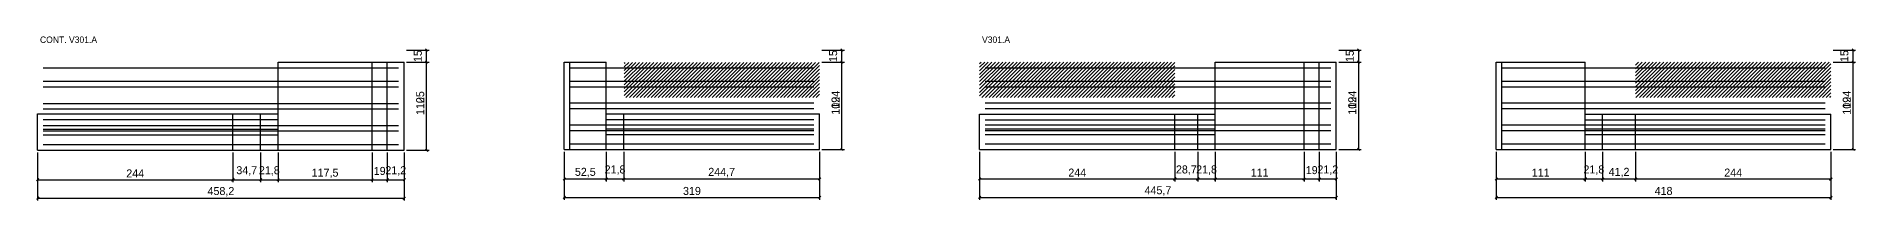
# Model space of a CAD drawing. Extents: x -2 to 4824, y -323 to -118.
# Drawn here: x -2 to 2272, y -323 to -118 of the extents above; entities that cross this region are included whole.
import ezdxf

# ---------------------------------------------------------------- set-up
doc = ezdxf.new("R2010")
doc.units = 0
for name, color, linetype in [('COTA', 241, 'Continuous'), ('NOMENCLATURA', 7, 'Continuous'), ('Painéis', 200, 'Continuous'), ('Reaproveitamento', 251, 'Continuous'), ('SARR_2.2x7', 40, 'Continuous')]:
    doc.layers.add(name, color=color, linetype=linetype)
doc.dimstyles.new('PAINEL', dxfattribs={"dimtxt": 10, "dimasz": 3, "dimexe": 3, "dimexo": 3, "dimgap": 3, "dimtad": 1, "dimblk": 'OBLIQUE', "dimblk1": 'OBLIQUE', "dimcen": 2.5, "dimclrd": 4, "dimclre": 4, "dimclrt": 240, "dimazin": 3, "dimtfac": 1, "dimtmove": 0, "dimatfit": 3})

# ---------------------------------------------------------------- blocks, each defined once
blk = doc.blocks.new('_OBLIQUE')
at = {"color": 0, "linetype": 'BYBLOCK'}
blk.add_line((-0.5, -0.5), (0.5, 0.5), dxfattribs=at)

msp = doc.modelspace()

# ---------------------------------------------------------------- hatches: boundary and pattern name
at = {"layer": 'Reaproveitamento'}
h = msp.add_hatch(dxfattribs=at)
h.set_pattern_fill('ANSI31')
h.paths.add_polyline_path([(733.2, -194.3), (977.2, -194.3), (977.2, -150.3), (733.2, -150.3)])
h = msp.add_hatch(dxfattribs=at)
h.set_pattern_fill('ANSI31')
h.paths.add_polyline_path([(1177.2, -194), (1421.2, -194), (1421.2, -150), (1177.2, -150)])
h = msp.add_hatch(dxfattribs=at)
h.set_pattern_fill('ANSI31')
h.paths.add_polyline_path([(1996.9, -194), (2240.9, -194), (2240.9, -150), (1996.9, -150)])

# ---------------------------------------------------------------- linework, layer by layer
at = {"layer": 'Painéis'}
for p, q in [((300.5, -260), (300.5, -150)), ((300.5, -150), (418, -150)), ((418, -260), (418, -150)), ((418, -150), (437, -150)), ((437, -260), (437, -150)), ((437, -150), (458.2, -150)), ((458.2, -260), (458.2, -150)), ((658.2, -150), (710.7, -150)), ((658.2, -259), (658.2, -150)), ((710.7, -259), (710.7, -150)), ((1471.7, -259), (1471.7, -150)), ((1471.7, -150), (1582.7, -150)), ((1582.7, -259), (1582.7, -150)), ((1582.7, -150), (1601.7, -150)), ((1601.7, -259), (1601.7, -150)), ((1601.7, -150), (1622.9, -150)), ((1622.9, -259), (1622.9, -150)), ((1822.9, -150), (1933.9, -150)), ((1822.9, -259), (1822.9, -150)), ((1933.9, -259), (1933.9, -150)), ((0, -214.7), (244, -214.7)), ((0, -260), (0, -214.7)), ((244, -260), (244, -214.7)), ((244, -214.7), (278.7, -214.7)), ((278.7, -260), (278.7, -214.7)), ((278.7, -214.7), (300.5, -214.7)), ((710.7, -214.7), (732.5, -214.7)), ((732.5, -259), (732.5, -214.7)), ((732.5, -214.7), (977.2, -214.7)), ((977.2, -259), (977.2, -214.7)), ((1177.2, -215), (1421.2, -215)), ((1177.2, -259), (1177.2, -215)), ((1421.2, -259), (1421.2, -215)), ((1421.2, -215), (1449.9, -215)), ((1449.9, -259), (1449.9, -215)), ((1449.9, -215), (1471.7, -215)), ((1933.9, -215), (1955.7, -215)), ((1955.7, -259), (1955.7, -215)), ((1955.7, -215), (1996.9, -215)), ((1996.9, -259), (1996.9, -215)), ((1996.9, -215), (2240.9, -215)), ((2240.9, -259), (2240.9, -215)), ((0, -260), (244, -260)), ((244, -260), (278.7, -260)), ((278.7, -260), (300.5, -260)), ((300.5, -260), (418, -260)), ((418, -260), (437, -260)), ((437, -260), (458.2, -260)), ((658.2, -259), (710.7, -259)), ((710.7, -259), (732.5, -259)), ((732.5, -259), (977.2, -259)), ((1177.2, -259), (1421.2, -259)), ((1421.2, -259), (1449.9, -259)), ((1449.9, -259), (1471.7, -259)), ((1471.7, -259), (1582.7, -259)), ((1582.7, -259), (1601.7, -259)), ((1601.7, -259), (1622.9, -259)), ((1822.9, -259), (1933.9, -259)), ((1933.9, -259), (1955.7, -259)), ((1955.7, -259), (1996.9, -259)), ((1996.9, -259), (2240.9, -259))]:
    msp.add_line(p, q, dxfattribs=at)
at = {"layer": 'SARR_2.2x7'}
for p, q in [((665.2, -259), (665.2, -150)), ((1829.9, -259), (1829.9, -150))]:
    msp.add_line(p, q, dxfattribs=at)
for points in [[(7, -157), (244, -157)], [(244, -157), (278.7, -157)], [(278.7, -157), (300.5, -157)], [(300.5, -157), (418, -157)], [(300.5, -157), (418, -157)], [(418, -157), (437, -157)], [(418, -157), (437, -157)], [(437, -157), (451.2, -157)], [(437, -157), (451.2, -157)], [(665.2, -157), (710.7, -157)], [(665.2, -157), (710.7, -157)], [(710.7, -157), (732.5, -157)], [(732.5, -157), (970.2, -157)], [(1184.2, -157), (1421.2, -157)], [(1421.2, -157), (1449.9, -157)], [(1449.9, -157), (1471.7, -157)], [(1471.7, -157), (1582.7, -157)], [(1471.7, -157), (1582.7, -157)], [(1582.7, -157), (1601.7, -157)], [(1582.7, -157), (1601.7, -157)], [(1601.7, -157), (1615.9, -157)], [(1601.7, -157), (1615.9, -157)], [(1829.9, -157), (1933.9, -157)], [(1829.9, -157), (1933.9, -157)], [(1933.9, -157), (1955.7, -157)], [(1955.7, -157), (1996.9, -157)], [(1996.9, -157), (2233.9, -157)], [(7, -174), (244, -174)], [(7, -181), (244, -181)], [(244, -174), (278.7, -174)], [(244, -181), (278.7, -181)], [(278.7, -174), (300.5, -174)], [(278.7, -181), (300.5, -181)], [(300.5, -174), (418, -174)], [(300.5, -174), (418, -174)], [(300.5, -181), (418, -181)], [(300.5, -181), (418, -181)], [(418, -174), (437, -174)], [(418, -174), (437, -174)], [(418, -181), (437, -181)], [(418, -181), (437, -181)], [(437, -174), (451.2, -174)], [(437, -174), (451.2, -174)], [(437, -181), (451.2, -181)], [(437, -181), (451.2, -181)], [(665.2, -173.75), (710.7, -173.75)], [(665.2, -173.75), (710.7, -173.75)], [(665.2, -180.75), (710.7, -180.75)], [(665.2, -180.75), (710.7, -180.75)], [(710.7, -173.75), (732.5, -173.75)], [(710.7, -180.75), (732.5, -180.75)], [(732.5, -173.75), (970.2, -173.75)], [(732.5, -180.75), (970.2, -180.75)], [(1184.2, -173.75), (1421.2, -173.75)], [(1184.2, -180.75), (1421.2, -180.75)], [(1421.2, -173.75), (1449.9, -173.75)], [(1421.2, -180.75), (1449.9, -180.75)], [(1449.9, -173.75), (1471.7, -173.75)], [(1449.9, -180.75), (1471.7, -180.75)], [(1471.7, -173.75), (1582.7, -173.75)], [(1471.7, -173.75), (1582.7, -173.75)], [(1471.7, -180.75), (1582.7, -180.75)], [(1471.7, -180.75), (1582.7, -180.75)], [(1582.7, -173.75), (1601.7, -173.75)], [(1582.7, -173.75), (1601.7, -173.75)], [(1582.7, -180.75), (1601.7, -180.75)], [(1582.7, -180.75), (1601.7, -180.75)], [(1601.7, -173.75), (1615.9, -173.75)], [(1601.7, -173.75), (1615.9, -173.75)], [(1601.7, -180.75), (1615.9, -180.75)], [(1601.7, -180.75), (1615.9, -180.75)], [(1829.9, -173.75), (1933.9, -173.75)], [(1829.9, -173.75), (1933.9, -173.75)], [(1829.9, -180.75), (1933.9, -180.75)], [(1829.9, -180.75), (1933.9, -180.75)], [(1933.9, -173.75), (1955.7, -173.75)], [(1933.9, -180.75), (1955.7, -180.75)], [(1955.7, -173.75), (1996.9, -173.75)], [(1955.7, -180.75), (1996.9, -180.75)], [(1996.9, -173.75), (2233.9, -173.75)], [(1996.9, -180.75), (2233.9, -180.75)], [(7, -201.5), (244, -201.5)], [(244, -201.5), (278.7, -201.5)], [(278.7, -201.5), (300.5, -201.5)], [(300.5, -201.5), (418, -201.5)], [(300.5, -201.5), (418, -201.5)], [(418, -201.5), (437, -201.5)], [(418, -201.5), (437, -201.5)], [(437, -201.5), (451.2, -201.5)], [(437, -201.5), (451.2, -201.5)], [(665.2, -201), (710.7, -201)], [(665.2, -201), (710.7, -201)], [(710.7, -201), (732.5, -201)], [(732.5, -201), (970.2, -201)], [(1184.2, -201), (1421.2, -201)], [(1421.2, -201), (1449.9, -201)], [(1449.9, -201), (1471.7, -201)], [(1471.7, -201), (1582.7, -201)], [(1471.7, -201), (1582.7, -201)], [(1582.7, -201), (1601.7, -201)], [(1582.7, -201), (1601.7, -201)], [(1601.7, -201), (1615.9, -201)], [(1601.7, -201), (1615.9, -201)], [(1829.9, -201), (1933.9, -201)], [(1829.9, -201), (1933.9, -201)], [(1933.9, -201), (1955.7, -201)], [(1955.7, -201), (1996.9, -201)], [(1996.9, -201), (2233.9, -201)], [(7, -208.5), (244, -208.5)], [(7, -221.7), (244, -221.7)], [(244, -208.5), (278.7, -208.5)], [(244, -221.7), (278.7, -221.7)], [(278.7, -208.5), (300.5, -208.5)], [(278.7, -221.7), (300.5, -221.7)], [(300.5, -208.5), (418, -208.5)], [(300.5, -208.5), (418, -208.5)], [(418, -208.5), (437, -208.5)], [(418, -208.5), (437, -208.5)], [(437, -208.5), (451.2, -208.5)], [(437, -208.5), (451.2, -208.5)], [(665.2, -208), (710.7, -208)], [(665.2, -208), (710.7, -208)], [(710.7, -208), (732.5, -208)], [(710.7, -221.7), (732.5, -221.7)], [(732.5, -208), (970.2, -208)], [(732.5, -221.7), (970.2, -221.7)], [(1184.2, -208), (1421.2, -208)], [(1184.2, -222), (1421.2, -222)], [(1421.2, -208), (1449.9, -208)], [(1421.2, -222), (1449.9, -222)], [(1449.9, -208), (1471.7, -208)], [(1449.9, -222), (1471.7, -222)], [(1471.7, -208), (1582.7, -208)], [(1471.7, -208), (1582.7, -208)], [(1582.7, -208), (1601.7, -208)], [(1582.7, -208), (1601.7, -208)], [(1601.7, -208), (1615.9, -208)], [(1601.7, -208), (1615.9, -208)], [(1829.9, -208), (1933.9, -208)], [(1829.9, -208), (1933.9, -208)], [(1933.9, -208), (1955.7, -208)], [(1933.9, -222), (1955.7, -222)], [(1955.7, -208), (1996.9, -208)], [(1955.7, -222), (1996.9, -222)], [(1996.9, -208), (2233.9, -208)], [(1996.9, -222), (2233.9, -222)], [(7, -229), (244, -229)], [(7, -233.85), (244, -233.85)], [(7, -236), (244, -236)], [(7, -240.85), (244, -240.85)], [(244, -229), (278.7, -229)], [(244, -233.85), (278.7, -233.85)], [(244, -236), (278.7, -236)], [(244, -240.85), (278.7, -240.85)], [(278.7, -229), (300.5, -229)], [(278.7, -233.85), (300.5, -233.85)], [(278.7, -236), (300.5, -236)], [(278.7, -240.85), (300.5, -240.85)], [(300.5, -229), (418, -229)], [(300.5, -229), (418, -229)], [(300.5, -236), (418, -236)], [(300.5, -236), (418, -236)], [(418, -229), (437, -229)], [(418, -229), (437, -229)], [(418, -236), (437, -236)], [(418, -236), (437, -236)], [(437, -229), (451.2, -229)], [(437, -229), (451.2, -229)], [(437, -236), (451.2, -236)], [(437, -236), (451.2, -236)], [(665.2, -228.25), (710.7, -228.25)], [(665.2, -228.25), (710.7, -228.25)], [(665.2, -235.25), (710.7, -235.25)], [(665.2, -235.25), (710.7, -235.25)], [(710.7, -228.25), (732.5, -228.25)], [(710.7, -233.35), (732.5, -233.35)], [(710.7, -235.25), (732.5, -235.25)], [(710.7, -240.35), (732.5, -240.35)], [(732.5, -228.25), (970.2, -228.25)], [(732.5, -233.35), (970.2, -233.35)], [(732.5, -235.25), (970.2, -235.25)], [(732.5, -240.35), (970.2, -240.35)], [(1184.2, -228.25), (1421.2, -228.25)], [(1184.2, -233.5), (1421.2, -233.5)], [(1184.2, -235.25), (1421.2, -235.25)], [(1184.2, -240.5), (1421.2, -240.5)], [(1421.2, -228.25), (1449.9, -228.25)], [(1421.2, -233.5), (1449.9, -233.5)], [(1421.2, -235.25), (1449.9, -235.25)], [(1421.2, -240.5), (1449.9, -240.5)], [(1449.9, -228.25), (1471.7, -228.25)], [(1449.9, -233.5), (1471.7, -233.5)], [(1449.9, -235.25), (1471.7, -235.25)], [(1449.9, -240.5), (1471.7, -240.5)], [(1471.7, -228.25), (1582.7, -228.25)], [(1471.7, -228.25), (1582.7, -228.25)], [(1471.7, -235.25), (1582.7, -235.25)], [(1471.7, -235.25), (1582.7, -235.25)], [(1582.7, -228.25), (1601.7, -228.25)], [(1582.7, -228.25), (1601.7, -228.25)], [(1582.7, -235.25), (1601.7, -235.25)], [(1582.7, -235.25), (1601.7, -235.25)], [(1601.7, -228.25), (1615.9, -228.25)], [(1601.7, -228.25), (1615.9, -228.25)], [(1601.7, -235.25), (1615.9, -235.25)], [(1601.7, -235.25), (1615.9, -235.25)], [(1829.9, -228.25), (1933.9, -228.25)], [(1829.9, -228.25), (1933.9, -228.25)], [(1829.9, -235.25), (1933.9, -235.25)], [(1829.9, -235.25), (1933.9, -235.25)], [(1933.9, -228.25), (1955.7, -228.25)], [(1933.9, -233.5), (1955.7, -233.5)], [(1933.9, -235.25), (1955.7, -235.25)], [(1933.9, -240.5), (1955.7, -240.5)], [(1955.7, -228.25), (1996.9, -228.25)], [(1955.7, -233.5), (1996.9, -233.5)], [(1955.7, -235.25), (1996.9, -235.25)], [(1955.7, -240.5), (1996.9, -240.5)], [(1996.9, -228.25), (2233.9, -228.25)], [(1996.9, -233.5), (2233.9, -233.5)], [(1996.9, -235.25), (2233.9, -235.25)], [(1996.9, -240.5), (2233.9, -240.5)], [(7, -253), (244, -253)], [(7, -253), (244, -253)], [(244, -253), (278.7, -253)], [(244, -253), (278.7, -253)], [(278.7, -253), (300.5, -253)], [(278.7, -253), (300.5, -253)], [(300.5, -253), (418, -253)], [(300.5, -253), (418, -253)], [(418, -253), (437, -253)], [(418, -253), (437, -253)], [(437, -253), (451.2, -253)], [(437, -253), (451.2, -253)], [(665.2, -252), (710.7, -252)], [(665.2, -252), (710.7, -252)], [(710.7, -252), (732.5, -252)], [(710.7, -252), (732.5, -252)], [(732.5, -252), (970.2, -252)], [(732.5, -252), (970.2, -252)], [(1184.2, -252), (1421.2, -252)], [(1184.2, -252), (1421.2, -252)], [(1421.2, -252), (1449.9, -252)], [(1421.2, -252), (1449.9, -252)], [(1449.9, -252), (1471.7, -252)], [(1449.9, -252), (1471.7, -252)], [(1471.7, -252), (1582.7, -252)], [(1471.7, -252), (1582.7, -252)], [(1582.7, -252), (1601.7, -252)], [(1582.7, -252), (1601.7, -252)], [(1601.7, -252), (1615.9, -252)], [(1601.7, -252), (1615.9, -252)], [(1829.9, -252), (1933.9, -252)], [(1829.9, -252), (1933.9, -252)], [(1933.9, -252), (1955.7, -252)], [(1933.9, -252), (1955.7, -252)], [(1955.7, -252), (1996.9, -252)], [(1955.7, -252), (1996.9, -252)], [(1996.9, -252), (2233.9, -252)], [(1996.9, -252), (2233.9, -252)]]:
    msp.add_lwpolyline(points, dxfattribs=at)

# ---------------------------------------------------------------- texts
at = {"layer": 'NOMENCLATURA'}
for s, p in [('CONT. V301.A', (3, -126)), ('V301.A', (1180.2, -126))]:
    msp.add_text(s, height=8, dxfattribs=at).set_placement(p)

# ---------------------------------------------------------------- dimensions: what is measured, and where the dimension line sits
at = {"layer": 'COTA'}
for base, p1, p2 in [((486.2, -260), (458.2, -260), (458.2, -135)), ((486.2, -150), (458.2, -150), (458.2, -135)), ((1005.2, -259), (977.2, -259), (977.2, -135)), ((1005.2, -150), (977.2, -150), (977.2, -135)), ((1650.9, -259), (1622.9, -259), (1622.9, -135)), ((1650.9, -150), (1622.9, -150), (1622.9, -135)), ((2268.9, -259), (2240.9, -259), (2240.9, -135)), ((2268.9, -150), (2240.9, -150), (2240.9, -135)), ((486.2, -260), (458.2, -260), (458.2, -150)), ((1005.2, -259), (977.2, -259), (977.2, -150)), ((1650.9, -259), (1622.9, -259), (1622.9, -150)), ((2268.9, -259), (2240.9, -259), (2240.9, -150))]:
    msp.add_linear_dim(base=base, p1=p1, p2=p2, angle=90, dimstyle='PAINEL', dxfattribs=at).render()
for base, p1, p2 in [((0, -297), (0, -260), (244, -260)), ((0, -320), (0, -260), (458.2, -260)), ((244, -297), (244, -260), (278.7, -260)), ((278.7, -297), (278.7, -260), (300.5, -260)), ((300.5, -297), (300.5, -260), (418, -260)), ((418, -297), (418, -260), (437, -260)), ((437, -297), (437, -260), (458.2, -260)), ((658.2, -296), (658.2, -259), (710.7, -259)), ((658.2, -319), (658.2, -259), (977.2, -259)), ((710.7, -296), (710.7, -259), (732.5, -259)), ((732.5, -296), (732.5, -259), (977.2, -259)), ((1177.2, -296), (1177.2, -259), (1421.2, -259)), ((1177.2, -319), (1177.2, -259), (1622.9, -259)), ((1421.2, -296), (1421.2, -259), (1449.9, -259)), ((1449.9, -296), (1449.9, -259), (1471.7, -259)), ((1471.7, -296), (1471.7, -259), (1582.7, -259)), ((1582.7, -296), (1582.7, -259), (1601.7, -259)), ((1601.7, -296), (1601.7, -259), (1622.9, -259)), ((1822.9, -296), (1822.9, -259), (1933.9, -259)), ((1822.9, -319), (1822.9, -259), (2240.9, -259)), ((1933.9, -296), (1933.9, -259), (1955.7, -259)), ((1955.7, -296), (1955.7, -259), (1996.9, -259)), ((1996.9, -296), (1996.9, -259), (2240.9, -259))]:
    msp.add_linear_dim(base=base, p1=p1, p2=p2, dimstyle='PAINEL', dxfattribs=at).render()

doc.saveas('drawing.dxf')
